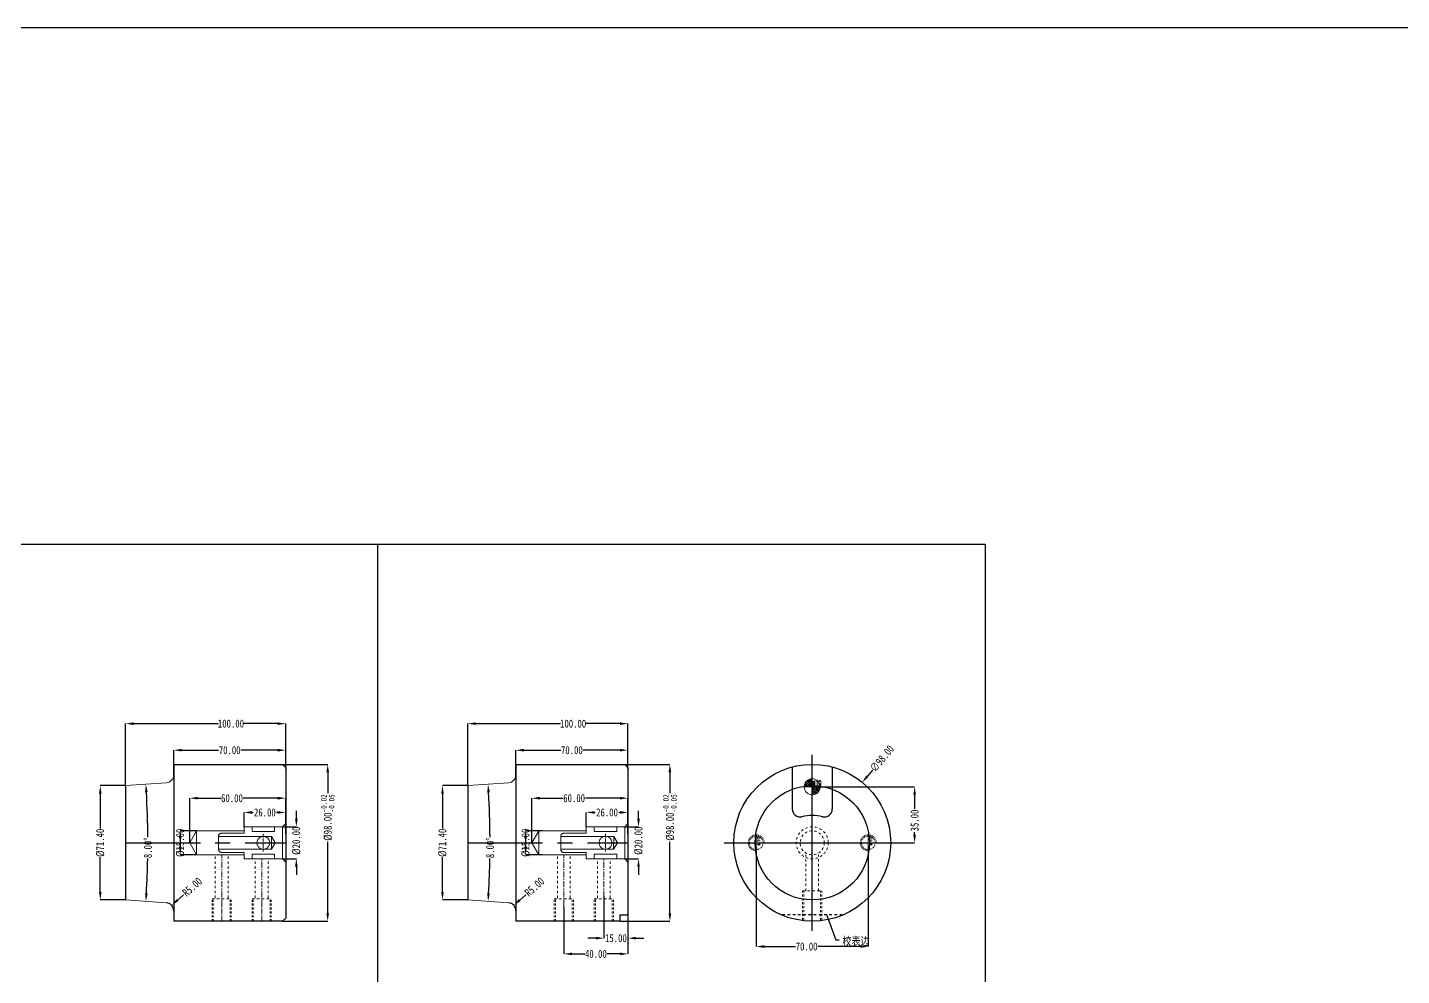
# Model space of a CAD drawing. Header units: millimetres. Extents: x 1727 to 4210, y -6182 to 759.
# Drawn here: x 2511 to 3369, y 167 to 759 of the extents above; entities that cross this region are included whole.
import ezdxf

# ---------------------------------------------------------------- set-up
doc = ezdxf.new("R2010")
doc.units = ezdxf.units.MM
doc.header["$LTSCALE"] = 16.335
doc.header["$PDMODE"] = 3
doc.header["$PDSIZE"] = 0.3125
for name, pattern in [('CENTER', [0.6, 0.375, -0.075, 0.075, -0.075]), ('HIDDEN', [0.2, 0.1, -0.1]), ('HIDDENX2', [0.75, 0.5, -0.25])]:
    doc.linetypes.add(name, pattern=pattern)
doc.layers.get('0').update_dxf_attribs({"linetype": 'CONTINUOUS'})
doc.layers.get('Defpoints').update_dxf_attribs({"linetype": 'CONTINUOUS'})
for name, color, linetype, lineweight in [('cool', 153, 'HIDDEN', 9), ('dim', 82, 'CONTINUOUS', 9), ('epin', 13, 'CONTINUOUS', 9), ('screw', 33, 'CONTINUOUS', 13), ('虚线', 6, 'HIDDENX2', 13)]:
    doc.layers.add(name, color=color, linetype=linetype, lineweight=lineweight)
doc.layers.add('DEFAULT_2', color=8, linetype='HIDDEN')
doc.styles.get("Standard").update_dxf_attribs({"font": 'txt', "width": 0.8})
doc.styles.add('TXT', font='txt.shx', dxfattribs={"bigfont": 'gbcbig.shx'})
doc.styles.add('TXT05', font='txt.shx', dxfattribs={"width": 0.5, "bigfont": 'gbcbig.shx'})
doc.dimstyles.get("Standard").update_dxf_attribs({"dimtxt": 0.15625, "dimasz": 0.1875, "dimexe": 0.125, "dimexo": 0.0625, "dimtad": 0, "dimtih": 1, "dimtoh": 1, "dimdsep": 46, "dimtxsty": 'Standard', "dimcen": 0.09, "dimadec": 0, "dimazin": 0, "dimtp": 0.01, "dimtm": 0.01, "dimtfac": 1, "dimtofl": 0, "dimtmove": 0, "dimatfit": 3, "dimfxl": 0, "dimtolj": 1, "dimarcsym": 0})
doc.dimstyles.new('STANDARD$0', dxfattribs={"dimscale": 2, "dimtxt": 3, "dimasz": 3, "dimexe": 1.25, "dimexo": 0.625, "dimgap": 0.5, "dimtad": 0, "dimdsep": 46, "dimlunit": 6, "dimtxsty": 'Standard', "dimblk": 'CLOSEDBLANK', "dimcen": 0, "dimclrt": 2, "dimazin": 2, "dimtfac": 2, "dimtmove": 1, "dimatfit": 3, "dimfxl": 0, "dimtolj": 1, "dimtzin": 0, "dimarcsym": 0})

# ---------------------------------------------------------------- blocks, each defined once
blk = doc.blocks.new('screw_m10_g')
at = {"layer": 'screw', "color": 1, "linetype": 'CENTER', "ltscale": 0.310989}
for p, q in [((-5.5, 0), (5.5, 0)), ((0, -5.5), (0, 5.5))]:
    blk.add_line(p, q, dxfattribs=at)
at = {"layer": 'screw', "linetype": 'HIDDEN', "ltscale": 0.310989}
blk.add_circle((0, 0), 4.25, dxfattribs=at)
at = {"layer": 'screw', "color": 92, "linetype": 'HIDDEN', "ltscale": 0.310989}
blk.add_arc((0, 0), 5, 270, 180, dxfattribs=at)
at = {"layer": 'screw', "color": 6, "style": 'TXT'}
blk.add_text('M10', height=2, dxfattribs=at).set_placement((-1.7, -2.5))
blk = doc.blocks.new('*D252')
at = {"color": 4, "linetype": 'Continuous', "lineweight": -2}
for p, q in [((2966.24, 246.72), (2966.24, 184.91)), ((3036.24, 246.47), (3036.24, 184.91)), ((2971.24, 184.91), (2990.71, 184.91)), ((3031.24, 184.91), (3004.71, 184.91))]:
    blk.add_line(p, q, dxfattribs=at)
at = {"color": 4}
for points in [[(2971.24, 185.74), (2971.24, 184.08), (2966.24, 184.91)], [(3031.24, 185.74), (3031.24, 184.08), (3036.24, 184.91)]]:
    blk.add_solid(points, dxfattribs=at)
at = {"layer": 'Defpoints', "color": 0}
for p in [(2966.24, 246.72), (3036.24, 246.47), (3036.24, 184.91)]:
    blk.add_point(p, dxfattribs=at)
at = {"color": 6, "insert": (2997.71, 184.91), "char_height": 5, "attachment_point": 5}
blk.add_mtext('\\A1;70.00', dxfattribs=at)
blk = doc.blocks.new('*D256')
at = {"color": 4, "linetype": 'Continuous', "lineweight": -2}
for p, q in [((2602.31, 289.49), (2602.31, 307.59)), ((2607.31, 307.59), (2630.31, 307.59)), ((2667.31, 307.59), (2644.31, 307.59)), ((2672.31, 296.22), (2672.31, 307.59))]:
    blk.add_line(p, q, dxfattribs=at)
at = {"color": 4}
for points in [[(2607.31, 308.42), (2607.31, 306.75), (2602.31, 307.59)], [(2667.31, 308.42), (2667.31, 306.75), (2672.31, 307.59)]]:
    blk.add_solid(points, dxfattribs=at)
at = {"layer": 'Defpoints', "color": 0}
for p in [(2602.31, 307.59), (2672.31, 296.22), (2602.31, 289.49)]:
    blk.add_point(p, dxfattribs=at)
at = {"color": 6, "insert": (2637.31, 307.59), "char_height": 5, "attachment_point": 5}
blk.add_mtext('\\A1;70.00', dxfattribs=at)
blk = doc.blocks.new('*D257')
at = {"color": 4, "linetype": 'Continuous', "lineweight": -2}
for p, q in [((2572.31, 285.42), (2572.31, 324.17)), ((2577.31, 324.17), (2630.1, 324.17)), ((2667.31, 324.17), (2646.1, 324.17)), ((2672.31, 296.22), (2672.31, 324.17))]:
    blk.add_line(p, q, dxfattribs=at)
at = {"color": 4}
for points in [[(2577.31, 325), (2577.31, 323.33), (2572.31, 324.17)], [(2667.31, 325), (2667.31, 323.33), (2672.31, 324.17)]]:
    blk.add_solid(points, dxfattribs=at)
at = {"layer": 'Defpoints', "color": 0}
for p in [(2572.31, 324.17), (2672.31, 296.22), (2572.31, 285.42)]:
    blk.add_point(p, dxfattribs=at)
at = {"color": 6, "insert": (2638.1, 324.17), "char_height": 5, "attachment_point": 5}
blk.add_mtext('\\A1;100.00', dxfattribs=at)
blk = doc.blocks.new('*D258')
at = {"color": 4, "linetype": 'Continuous', "lineweight": -2}
for p, q in [((2670.31, 298.72), (2698.53, 298.72)), ((2698.53, 293.72), (2698.53, 280.66)), ((2698.53, 205.72), (2698.53, 250.4)), ((2670.31, 200.72), (2698.53, 200.72))]:
    blk.add_line(p, q, dxfattribs=at)
at = {"color": 4}
for points in [[(2697.7, 293.72), (2699.37, 293.72), (2698.53, 298.72)], [(2697.7, 205.72), (2699.37, 205.72), (2698.53, 200.72)]]:
    blk.add_solid(points, dxfattribs=at)
at = {"layer": 'Defpoints', "color": 0}
for p in [(2670.31, 298.72), (2670.31, 200.72), (2698.53, 200.72)]:
    blk.add_point(p, dxfattribs=at)
at = {"color": 6, "insert": (2698.53, 265.53), "char_height": 5, "attachment_point": 5, "rotation": 90}
blk.add_mtext('\\A1;%%C98.00{\\H0.7x;\\S-0.02^ -0.05;}', dxfattribs=at)
blk = doc.blocks.new('*D259')
at = {"color": 4, "lineweight": -2}
for p, q in [((2646.31, 259.72), (2646.31, 268.68)), ((2651.31, 268.68), (2651.94, 268.68)), ((2667.31, 268.68), (2666.61, 268.68)), ((2672.31, 261.72), (2672.31, 268.68))]:
    blk.add_line(p, q, dxfattribs=at)
at = {"color": 4}
for points in [[(2651.31, 269.52), (2651.31, 267.85), (2646.31, 268.68)], [(2667.31, 269.52), (2667.31, 267.85), (2672.31, 268.68)]]:
    blk.add_solid(points, dxfattribs=at)
at = {"layer": 'Defpoints', "color": 0}
for p in [(2646.31, 268.68), (2646.31, 259.72), (2672.31, 261.72)]:
    blk.add_point(p, dxfattribs=at)
at = {"color": 6, "insert": (2659.27, 268.68), "char_height": 5, "attachment_point": 5}
blk.add_mtext('\\A1;26.00', dxfattribs=at)
blk = doc.blocks.new('*D260')
at = {"color": 4, "lineweight": -2}
for p, q in [((2616.64, 257.22), (2606.4, 257.22)), ((2606.4, 252.22), (2606.4, 247.22)), ((2616.64, 242.22), (2606.4, 242.22))]:
    blk.add_line(p, q, dxfattribs=at)
at = {"color": 4}
for points in [[(2605.57, 252.22), (2607.24, 252.22), (2606.4, 257.22)], [(2605.57, 247.22), (2607.24, 247.22), (2606.4, 242.22)]]:
    blk.add_solid(points, dxfattribs=at)
at = {"layer": 'Defpoints', "color": 0}
for p in [(2616.64, 257.22), (2606.4, 242.22), (2616.64, 242.22)]:
    blk.add_point(p, dxfattribs=at)
at = {"color": 6, "insert": (2606.4, 249.72), "char_height": 5, "attachment_point": 5, "rotation": 90}
blk.add_mtext('\\A1;%%c15.00', dxfattribs=at)
blk = doc.blocks.new('*D261')
at = {"color": 4, "lineweight": -2}
for p, q in [((2612.31, 249.72), (2612.31, 277.6)), ((2617.31, 277.6), (2631.73, 277.6)), ((2667.31, 277.6), (2645.73, 277.6)), ((2672.31, 255.39), (2672.31, 277.6))]:
    blk.add_line(p, q, dxfattribs=at)
at = {"color": 4}
for points in [[(2617.31, 278.43), (2617.31, 276.76), (2612.31, 277.6)], [(2667.31, 278.43), (2667.31, 276.76), (2672.31, 277.6)]]:
    blk.add_solid(points, dxfattribs=at)
at = {"layer": 'Defpoints', "color": 0}
for p in [(2612.31, 277.6), (2612.31, 249.72), (2672.31, 255.39)]:
    blk.add_point(p, dxfattribs=at)
at = {"color": 6, "insert": (2638.73, 277.6), "char_height": 5, "attachment_point": 5}
blk.add_mtext('\\A1;60.00', dxfattribs=at)
blk = doc.blocks.new('*D303')
at = {"color": 4, "lineweight": -2}
for p, q in [((2678.94, 264.72), (2678.94, 269.72)), ((2670.31, 259.72), (2678.94, 259.72)), ((2670.31, 239.72), (2678.94, 239.72)), ((2678.94, 234.72), (2678.94, 229.72))]:
    blk.add_line(p, q, dxfattribs=at)
at = {"color": 4}
for points in [[(2678.1, 264.72), (2679.77, 264.72), (2678.94, 259.72)], [(2678.1, 234.72), (2679.77, 234.72), (2678.94, 239.72)]]:
    blk.add_solid(points, dxfattribs=at)
at = {"layer": 'Defpoints', "color": 0}
for p in [(2670.31, 259.72), (2670.31, 239.72), (2678.94, 239.72)]:
    blk.add_point(p, dxfattribs=at)
at = {"color": 6, "insert": (2678.94, 251.01), "char_height": 5, "attachment_point": 5, "rotation": 90}
blk.add_mtext('\\A1;%%c20.00', dxfattribs=at)
blk = doc.blocks.new('*D304')
at = {"color": 4, "linetype": 'Continuous', "lineweight": -2}
for p, q in [((3005.64, 284.72), (3065.18, 284.72)), ((3065.18, 279.72), (3065.18, 270.98)), ((3021.39, 249.72), (3065.18, 249.72)), ((3065.18, 254.72), (3065.18, 256.32))]:
    blk.add_line(p, q, dxfattribs=at)
at = {"color": 4}
for points in [[(3064.35, 279.72), (3066.01, 279.72), (3065.18, 284.72)], [(3064.35, 254.72), (3066.01, 254.72), (3065.18, 249.72)]]:
    blk.add_solid(points, dxfattribs=at)
at = {"layer": 'Defpoints', "color": 0}
for p in [(3005.64, 284.72), (3021.39, 249.72), (3065.18, 249.72)]:
    blk.add_point(p, dxfattribs=at)
at = {"color": 6, "insert": (3065.18, 263.65), "char_height": 5, "attachment_point": 5, "rotation": 90}
blk.add_mtext('\\A1;35.00', dxfattribs=at)
blk = doc.blocks.new('*D274')
at = {"color": 4, "linetype": 'Continuous', "lineweight": -2}
for p, q in [((2572.31, 285.42), (2556.47, 285.42)), ((2556.47, 280.42), (2556.47, 258.72)), ((2556.47, 219.02), (2556.47, 240.72)), ((2572.31, 214.02), (2556.47, 214.02))]:
    blk.add_line(p, q, dxfattribs=at)
at = {"color": 4}
for points in [[(2555.64, 280.42), (2557.3, 280.42), (2556.47, 285.42)], [(2555.64, 219.02), (2557.3, 219.02), (2556.47, 214.02)]]:
    blk.add_solid(points, dxfattribs=at)
at = {"layer": 'Defpoints', "color": 0}
for p in [(2572.31, 285.42), (2556.47, 214.02), (2572.31, 214.02)]:
    blk.add_point(p, dxfattribs=at)
at = {"color": 6, "insert": (2556.47, 249.72), "char_height": 5, "attachment_point": 5, "rotation": 90}
blk.add_mtext('\\A1;%%c71.40', dxfattribs=at)
blk = doc.blocks.new('epin_ejp_10')
at = {"layer": 'epin'}
h = blk.add_hatch(dxfattribs=at)
h.set_pattern_fill('_ANSI31', color=123, scale=0.25, angle=90, style=0)
h.set_pattern_definition([(135, (-3501.19435, 375.4519), (-0.561266, -0.561266), [])])
h.paths.add_polyline_path([(0, 5, 0.414214), (-5, 0), (0, 0)])
h.paths.add_polyline_path([(5, 0), (0, 0), (0, -5, 0.414214)])
at = {"layer": 'epin', "color": 1, "linetype": 'CENTER', "ltscale": 0.310989}
for p, q in [((-5.5, 0), (5.5, 0)), ((0, -5.5), (0, 5.5))]:
    blk.add_line(p, q, dxfattribs=at)
at = {"layer": 'epin'}
blk.add_circle((0, 0), 5, dxfattribs=at)
at = {"layer": 'epin', "color": 6, "style": 'TXT05', "width": 0.5}
blk.add_text('%%c10', height=3.5, dxfattribs=at).set_placement((0.2, 0.5))
blk = doc.blocks.new('*D310')
at = {"color": 4, "lineweight": -2}
for start, end in [(0.38605, 3.45373), (356.54627, 358.92928)]:
    blk.add_arc((2061.78, 249.72), 524.42, start, end, dxfattribs=at)
at = {"color": 4}
for points in [[(2584.43, 281.26), (2586.09, 281.37), (2584.93, 286.3)], [(2586.09, 218.07), (2584.43, 218.18), (2584.93, 213.14)]]:
    blk.add_solid(points, dxfattribs=at)
at = {"layer": 'Defpoints', "color": 0}
for p in [(2572.31, 285.42), (2597.66, 287.19), (2586.07, 261.92), (2572.31, 214.02), (2597.66, 212.25)]:
    blk.add_point(p, dxfattribs=at)
at = {"color": 6, "insert": (2586.2, 246.59), "char_height": 5, "attachment_point": 5, "rotation": 89.65766}
blk.add_mtext('\\A1;8.00°', dxfattribs=at)
blk = doc.blocks.new('*D281')
at = {"color": 4, "lineweight": -2}
blk.add_line((2608.46, 217.29), (2604.74, 213.95), dxfattribs=at)
at = {"color": 4}
blk.add_solid([(2604.18, 214.57), (2605.3, 213.33), (2601.02, 210.6)], dxfattribs=at)
at = {"layer": 'Defpoints', "color": 0}
for p in [(2597.31, 207.26), (2601.02, 210.6)]:
    blk.add_point(p, dxfattribs=at)
at = {"color": 6, "insert": (2613.91, 222.2), "char_height": 5, "attachment_point": 5, "rotation": 41.98645}
blk.add_mtext('\\A1;R5.00', dxfattribs=at)
blk = doc.blocks.new('*D233')
at = {"color": 4, "linetype": 'Continuous', "lineweight": -2}
for p, q in [((2816.07, 289.49), (2816.07, 307.59)), ((2821.07, 307.59), (2844.07, 307.59)), ((2881.07, 307.59), (2858.07, 307.59)), ((2886.07, 296.22), (2886.07, 307.59))]:
    blk.add_line(p, q, dxfattribs=at)
at = {"color": 4}
for points in [[(2821.07, 308.42), (2821.07, 306.75), (2816.07, 307.59)], [(2881.07, 308.42), (2881.07, 306.75), (2886.07, 307.59)]]:
    blk.add_solid(points, dxfattribs=at)
at = {"layer": 'Defpoints', "color": 0}
for p in [(2816.07, 307.59), (2886.07, 296.22), (2816.07, 289.49)]:
    blk.add_point(p, dxfattribs=at)
at = {"color": 6, "insert": (2851.07, 307.59), "char_height": 5, "attachment_point": 5}
blk.add_mtext('\\A1;70.00', dxfattribs=at)
blk = doc.blocks.new('*D234')
at = {"color": 4, "linetype": 'Continuous', "lineweight": -2}
for p, q in [((2786.07, 285.42), (2786.07, 324.17)), ((2791.07, 324.17), (2843.87, 324.17)), ((2881.07, 324.17), (2859.87, 324.17)), ((2886.07, 296.22), (2886.07, 324.17))]:
    blk.add_line(p, q, dxfattribs=at)
at = {"color": 4}
for points in [[(2791.07, 325), (2791.07, 323.33), (2786.07, 324.17)], [(2881.07, 325), (2881.07, 323.33), (2886.07, 324.17)]]:
    blk.add_solid(points, dxfattribs=at)
at = {"layer": 'Defpoints', "color": 0}
for p in [(2786.07, 324.17), (2886.07, 296.22), (2786.07, 285.42)]:
    blk.add_point(p, dxfattribs=at)
at = {"color": 6, "insert": (2851.87, 324.17), "char_height": 5, "attachment_point": 5}
blk.add_mtext('\\A1;100.00', dxfattribs=at)
blk = doc.blocks.new('*D235')
at = {"color": 4, "linetype": 'Continuous', "lineweight": -2}
for p, q in [((2884.07, 298.72), (2912.3, 298.72)), ((2912.3, 293.72), (2912.3, 280.66)), ((2912.3, 205.72), (2912.3, 250.4)), ((2881.07, 200.72), (2912.3, 200.72))]:
    blk.add_line(p, q, dxfattribs=at)
at = {"color": 4}
for points in [[(2911.47, 293.72), (2913.13, 293.72), (2912.3, 298.72)], [(2911.47, 205.72), (2913.13, 205.72), (2912.3, 200.72)]]:
    blk.add_solid(points, dxfattribs=at)
at = {"layer": 'Defpoints', "color": 0}
for p in [(2884.07, 298.72), (2881.07, 200.72), (2912.3, 200.72)]:
    blk.add_point(p, dxfattribs=at)
at = {"color": 6, "insert": (2912.3, 265.53), "char_height": 5, "attachment_point": 5, "rotation": 90}
blk.add_mtext('\\A1;%%C98.00{\\H0.7x;\\S-0.02^ -0.05;}', dxfattribs=at)
blk = doc.blocks.new('*D236')
at = {"color": 4, "lineweight": -2}
for p, q in [((2860.07, 259.72), (2860.07, 268.68)), ((2865.07, 268.68), (2865.71, 268.68)), ((2881.07, 268.68), (2880.38, 268.68)), ((2886.07, 261.72), (2886.07, 268.68))]:
    blk.add_line(p, q, dxfattribs=at)
at = {"color": 4}
for points in [[(2865.07, 269.52), (2865.07, 267.85), (2860.07, 268.68)], [(2881.07, 269.52), (2881.07, 267.85), (2886.07, 268.68)]]:
    blk.add_solid(points, dxfattribs=at)
at = {"layer": 'Defpoints', "color": 0}
for p in [(2860.07, 268.68), (2860.07, 259.72), (2886.07, 261.72)]:
    blk.add_point(p, dxfattribs=at)
at = {"color": 6, "insert": (2873.04, 268.68), "char_height": 5, "attachment_point": 5}
blk.add_mtext('\\A1;26.00', dxfattribs=at)
blk = doc.blocks.new('*D237')
at = {"color": 4, "lineweight": -2}
for p, q in [((2832.41, 257.22), (2822.17, 257.22)), ((2822.17, 252.22), (2822.17, 247.22)), ((2832.41, 242.22), (2822.17, 242.22))]:
    blk.add_line(p, q, dxfattribs=at)
at = {"color": 4}
for points in [[(2821.34, 252.22), (2823, 252.22), (2822.17, 257.22)], [(2821.34, 247.22), (2823, 247.22), (2822.17, 242.22)]]:
    blk.add_solid(points, dxfattribs=at)
at = {"layer": 'Defpoints', "color": 0}
for p in [(2832.41, 257.22), (2822.17, 242.22), (2832.41, 242.22)]:
    blk.add_point(p, dxfattribs=at)
at = {"color": 6, "insert": (2822.17, 249.72), "char_height": 5, "attachment_point": 5, "rotation": 90}
blk.add_mtext('\\A1;%%c15.00', dxfattribs=at)
blk = doc.blocks.new('*D238')
at = {"color": 4, "lineweight": -2}
for p, q in [((2826.07, 249.72), (2826.07, 277.6)), ((2831.07, 277.6), (2845.49, 277.6)), ((2881.07, 277.6), (2859.49, 277.6)), ((2886.07, 255.39), (2886.07, 277.6))]:
    blk.add_line(p, q, dxfattribs=at)
at = {"color": 4}
for points in [[(2831.07, 278.43), (2831.07, 276.76), (2826.07, 277.6)], [(2881.07, 278.43), (2881.07, 276.76), (2886.07, 277.6)]]:
    blk.add_solid(points, dxfattribs=at)
at = {"layer": 'Defpoints', "color": 0}
for p in [(2826.07, 277.6), (2826.07, 249.72), (2886.07, 255.39)]:
    blk.add_point(p, dxfattribs=at)
at = {"color": 6, "insert": (2852.49, 277.6), "char_height": 5, "attachment_point": 5}
blk.add_mtext('\\A1;60.00', dxfattribs=at)
blk = doc.blocks.new('*D282')
at = {"color": 4, "lineweight": -2}
for p, q in [((2892.7, 264.72), (2892.7, 269.72)), ((2884.07, 259.72), (2892.7, 259.72)), ((2884.07, 239.72), (2892.7, 239.72)), ((2892.7, 234.72), (2892.7, 229.72))]:
    blk.add_line(p, q, dxfattribs=at)
at = {"color": 4}
for points in [[(2891.87, 264.72), (2893.54, 264.72), (2892.7, 259.72)], [(2891.87, 234.72), (2893.54, 234.72), (2892.7, 239.72)]]:
    blk.add_solid(points, dxfattribs=at)
at = {"layer": 'Defpoints', "color": 0}
for p in [(2884.07, 259.72), (2884.07, 239.72), (2892.7, 239.72)]:
    blk.add_point(p, dxfattribs=at)
at = {"color": 6, "insert": (2892.7, 251.01), "char_height": 5, "attachment_point": 5, "rotation": 90}
blk.add_mtext('\\A1;%%c20.00', dxfattribs=at)
blk = doc.blocks.new('*D283')
at = {"color": 4, "linetype": 'Continuous', "lineweight": -2}
for p, q in [((2846.07, 209.72), (2846.07, 180.31)), ((2886.07, 210.76), (2886.07, 180.31)), ((2851.07, 180.31), (2859.07, 180.31)), ((2881.07, 180.31), (2873.07, 180.31))]:
    blk.add_line(p, q, dxfattribs=at)
at = {"color": 4}
for points in [[(2851.07, 181.14), (2851.07, 179.48), (2846.07, 180.31)], [(2881.07, 181.14), (2881.07, 179.48), (2886.07, 180.31)]]:
    blk.add_solid(points, dxfattribs=at)
at = {"layer": 'Defpoints', "color": 0}
for p in [(2846.07, 209.72), (2886.07, 210.76), (2886.07, 180.31)]:
    blk.add_point(p, dxfattribs=at)
at = {"color": 6, "insert": (2866.07, 180.31), "char_height": 5, "attachment_point": 5}
blk.add_mtext('\\A1;40.00', dxfattribs=at)
blk = doc.blocks.new('*D284')
at = {"color": 4, "linetype": 'Continuous', "lineweight": -2}
for p, q in [((2871.07, 216.49), (2871.07, 190.13)), ((2886.07, 215.78), (2886.07, 190.13)), ((2866.07, 190.13), (2861.07, 190.13)), ((2891.07, 190.13), (2896.07, 190.13))]:
    blk.add_line(p, q, dxfattribs=at)
at = {"color": 4}
for points in [[(2866.07, 190.96), (2866.07, 189.3), (2871.07, 190.13)], [(2891.07, 190.96), (2891.07, 189.3), (2886.07, 190.13)]]:
    blk.add_solid(points, dxfattribs=at)
at = {"layer": 'Defpoints', "color": 0}
for p in [(2871.07, 216.49), (2886.07, 215.78), (2871.07, 190.13)]:
    blk.add_point(p, dxfattribs=at)
at = {"color": 6, "insert": (2878.57, 190.13), "char_height": 5, "attachment_point": 5}
blk.add_mtext('\\A1;15.00', dxfattribs=at)
blk = doc.blocks.new('*D239')
at = {"color": 4, "linetype": 'Continuous', "lineweight": -2}
for p, q in [((2786.07, 285.42), (2770.24, 285.42)), ((2770.24, 280.42), (2770.24, 258.72)), ((2770.24, 219.02), (2770.24, 240.72)), ((2786.07, 214.02), (2770.24, 214.02))]:
    blk.add_line(p, q, dxfattribs=at)
at = {"color": 4}
for points in [[(2769.41, 280.42), (2771.07, 280.42), (2770.24, 285.42)], [(2769.41, 219.02), (2771.07, 219.02), (2770.24, 214.02)]]:
    blk.add_solid(points, dxfattribs=at)
at = {"layer": 'Defpoints', "color": 0}
for p in [(2786.07, 285.42), (2770.24, 214.02), (2786.07, 214.02)]:
    blk.add_point(p, dxfattribs=at)
at = {"color": 6, "insert": (2770.24, 249.72), "char_height": 5, "attachment_point": 5, "rotation": 90}
blk.add_mtext('\\A1;%%c71.40', dxfattribs=at)
blk = doc.blocks.new('*D285')
at = {"color": 4, "lineweight": -2}
for start, end in [(0.38605, 3.45373), (356.54627, 358.92928)]:
    blk.add_arc((2275.55, 249.72), 524.42, start, end, dxfattribs=at)
at = {"color": 4}
for points in [[(2798.19, 281.26), (2799.86, 281.37), (2798.7, 286.3)], [(2799.86, 218.07), (2798.19, 218.18), (2798.7, 213.14)]]:
    blk.add_solid(points, dxfattribs=at)
at = {"layer": 'Defpoints', "color": 0}
for p in [(2786.07, 285.42), (2811.42, 287.19), (2799.83, 261.92), (2786.07, 214.02), (2811.42, 212.25)]:
    blk.add_point(p, dxfattribs=at)
at = {"color": 6, "insert": (2799.97, 246.59), "char_height": 5, "attachment_point": 5, "rotation": 89.65766}
blk.add_mtext('\\A1;8.00°', dxfattribs=at)
blk = doc.blocks.new('*D286')
at = {"color": 4, "lineweight": -2}
blk.add_line((2822.22, 217.29), (2818.51, 213.95), dxfattribs=at)
at = {"color": 4}
blk.add_solid([(2817.95, 214.57), (2819.07, 213.33), (2814.79, 210.6)], dxfattribs=at)
at = {"layer": 'Defpoints', "color": 0}
for p in [(2811.07, 207.26), (2814.79, 210.6)]:
    blk.add_point(p, dxfattribs=at)
at = {"color": 6, "insert": (2827.68, 222.2), "char_height": 5, "attachment_point": 5, "rotation": 41.98645}
blk.add_mtext('\\A1;R5.00', dxfattribs=at)
blk = doc.blocks.new('*D292')
at = {"color": 4, "linetype": 'Continuous', "lineweight": -2}
blk.add_line((3038.84, 295.19), (3035.66, 291.33), dxfattribs=at)
at = {"color": 4}
blk.add_solid([(3035.01, 291.86), (3036.3, 290.8), (3032.47, 287.48)], dxfattribs=at)
at = {"layer": 'Defpoints', "color": 0}
for p in [(3032.47, 287.48), (2970.02, 211.96)]:
    blk.add_point(p, dxfattribs=at)
at = {"color": 6, "insert": (3044.79, 302.38), "char_height": 5, "attachment_point": 5, "rotation": 50.41154}
blk.add_mtext('\\A1;∅98.00', dxfattribs=at)

msp = doc.modelspace()

# ---------------------------------------------------------------- linework, layer by layer
at = {"ltscale": 0.5}
msp.add_line((2729.665, 436.4), (2729.665, -249.313), dxfattribs=at)
at = {"color": 1, "linetype": 'CENTER', "ltscale": 50.8}
for p, q in [((3001.244, 194.719), (3001.244, 304.719)), ((2946.244, 249.719), (3056.244, 249.719))]:
    msp.add_line(p, q, dxfattribs=at)
for p, q in [((2602.308, 298.72), (2602.308, 200.719)), ((2602.308, 298.72), (2670.308, 298.719)), ((2670.308, 298.719), (2672.308, 296.719)), ((2672.308, 296.719), (2672.308, 202.719)), ((2816.075, 298.72), (2816.075, 200.719)), ((2816.075, 298.72), (2884.075, 298.719)), ((2884.075, 298.719), (2886.075, 296.719)), ((2886.075, 296.719), (2886.075, 204.986)), ((2572.308, 285.418), (2572.308, 214.02)), ((2786.075, 285.418), (2786.075, 214.02)), ((2670.308, 200.72), (2602.308, 200.719)), ((2672.308, 202.719), (2670.308, 200.719)), ((2881.075, 200.72), (2816.075, 200.719)), ((2886.075, 204.486), (2881.075, 204.486)), ((2881.075, 204.486), (2881.075, 200.719))]:
    msp.add_line(p, q)
at = {"color": 3}
for p, q in [((2988.744, 296.58), (2988.744, 270.906)), ((3013.744, 296.58), (3013.744, 270.906))]:
    msp.add_line(p, q, dxfattribs=at)
at = {"lineweight": 0}
for p, q in [((2572.308, 285.418), (2597.657, 287.191)), ((2786.075, 285.418), (2811.424, 287.191)), ((2572.308, 214.02), (2597.657, 212.247)), ((2786.075, 214.02), (2811.424, 212.247))]:
    msp.add_line(p, q, dxfattribs=at)
at = {"color": 1, "linetype": 'CENTER', "ltscale": 7.62}
for p, q in [((2572.308, 249.719), (2672.308, 249.719)), ((2786.075, 249.719), (2886.075, 249.719))]:
    msp.add_line(p, q, dxfattribs=at)
msp.add_lwpolyline([(1727.389, 759.168), (4210.482, 759.168), (4210.482, -6181.558), (1727.389, -6181.558)], close=True)
at = {"ltscale": 0.5}
msp.add_lwpolyline([(2227.542, 436.4), (3109.231, 436.4), (3109.231, -249.313), (2227.542, -249.313)], close=True, dxfattribs=at)
for radius in [49, 35.7]:
    msp.add_circle((3001.244, 249.719), radius)
at = {"lineweight": 0}
for centre in [(2597.308, 292.179), (2811.075, 292.179)]:
    msp.add_arc(centre, 5, 274, 0, dxfattribs=at)
at = {"color": 3}
for centre, radius, start, end in [((2993.744, 270.906), 5, 180, 282.373625), ((3001.244, 236.719), 30, 77.626375, 102.373625), ((3008.744, 270.906), 5, 257.626375, 0)]:
    msp.add_arc(centre, radius, start, end, dxfattribs=at)
at = {"ltscale": 0.5}
for centre in [(2597.308, 207.259), (2811.075, 207.259)]:
    msp.add_arc(centre, 5, 0, 86, dxfattribs=at)
at = {"layer": 'cool', "ltscale": 0.932966}
for p, q in [((2628.308, 215.219), (2628.308, 242.219)), ((2636.308, 215.219), (2636.308, 242.219)), ((2842.075, 215.219), (2842.075, 242.219)), ((2850.075, 215.219), (2850.075, 242.219)), ((2997.244, 219.719), (2997.244, 242.219)), ((3005.244, 219.719), (3005.244, 242.219)), ((2653.308, 215.219), (2653.308, 239.719)), ((2661.308, 215.219), (2661.308, 239.719)), ((2867.075, 215.219), (2867.075, 239.719)), ((2875.075, 215.219), (2875.075, 239.719)), ((2626.308, 214.719), (2638.308, 214.719)), ((2651.308, 214.719), (2663.308, 214.719)), ((2840.075, 214.719), (2852.075, 214.719)), ((2865.075, 214.719), (2877.075, 214.719)), ((2995.244, 219.719), (3007.244, 219.719))]:
    msp.add_line(p, q, dxfattribs=at)
at = {"layer": 'cool', "color": 1, "linetype": 'CENTER', "ltscale": 0.621977}
for p, q in [((2632.308, 209.719), (2632.308, 242.219)), ((2846.075, 209.719), (2846.075, 242.219)), ((3001.244, 209.719), (3001.244, 242.219)), ((2657.308, 209.719), (2657.308, 239.719)), ((2871.075, 209.719), (2871.075, 239.719))]:
    msp.add_line(p, q, dxfattribs=at)
at = {"layer": 'cool', "ltscale": 0.932966}
for radius in [10, 7.5]:
    msp.add_circle((3001.244, 249.719), radius, dxfattribs=at)
at = {"layer": 'DEFAULT_2', "color": 8, "linetype": 'HIDDEN'}
msp.add_line((2982.502, 204.986), (3019.986, 204.986), dxfattribs=at)
at = {"layer": 'screw', "color": 92, "linetype": 'HIDDEN', "ltscale": 0.746373}
for p, q in [((2626.308, 200.719), (2626.308, 214.719)), ((2638.308, 200.719), (2638.308, 214.719)), ((2651.308, 200.719), (2651.308, 214.719)), ((2663.308, 200.72), (2663.308, 214.719)), ((2840.075, 200.719), (2840.075, 214.719)), ((2852.075, 200.719), (2852.075, 214.719)), ((2865.075, 200.719), (2865.075, 214.719)), ((2877.075, 200.72), (2877.075, 214.719)), ((2995.244, 201.591), (2995.244, 219.719)), ((3007.244, 201.591), (3007.244, 219.719))]:
    msp.add_line(p, q, dxfattribs=at)
at = {"layer": 'screw', "linetype": 'HIDDEN', "ltscale": 0.746373}
for p, q in [((2627.058, 200.719), (2627.058, 214.719)), ((2637.558, 200.719), (2637.558, 214.719)), ((2652.058, 200.719), (2652.058, 214.719)), ((2662.558, 200.72), (2662.558, 214.719)), ((2840.825, 200.719), (2840.825, 214.719)), ((2851.325, 200.719), (2851.325, 214.719)), ((2865.825, 200.719), (2865.825, 214.719)), ((2876.325, 200.72), (2876.325, 214.719)), ((2995.994, 201.504), (2995.994, 219.719)), ((3006.494, 201.504), (3006.494, 219.719))]:
    msp.add_line(p, q, dxfattribs=at)
at = {"layer": 'screw', "color": 1, "linetype": 'CENTER', "ltscale": 0.466483}
for p, q in [((2632.308, 200.719), (2632.308, 214.719)), ((2657.308, 200.72), (2657.308, 214.719)), ((2846.075, 200.719), (2846.075, 214.719)), ((2871.075, 200.72), (2871.075, 214.719))]:
    msp.add_line(p, q, dxfattribs=at)
at = {"layer": '虚线', "ltscale": 10}
for p, q in [((2646.308, 259.719), (2646.308, 255.719)), ((2670.308, 259.719), (2646.308, 259.719)), ((2651.308, 259.719), (2651.308, 256.719)), ((2665.308, 259.719), (2665.308, 256.719)), ((2670.308, 259.719), (2672.308, 261.719)), ((2670.308, 259.719), (2670.308, 239.719)), ((2860.075, 259.719), (2860.075, 255.719)), ((2884.075, 259.719), (2860.075, 259.719)), ((2865.075, 259.719), (2865.075, 256.719)), ((2879.075, 259.719), (2879.075, 256.719)), ((2884.075, 259.719), (2886.075, 261.719)), ((2884.075, 259.719), (2884.075, 239.719)), ((2612.308, 249.719), (2616.638, 257.219)), ((2612.308, 249.719), (2616.638, 242.219)), ((2646.308, 257.219), (2616.638, 257.219)), ((2616.638, 257.219), (2616.638, 242.219)), ((2630.308, 253.719), (2663.433, 253.719)), ((2630.308, 245.719), (2630.308, 253.719)), ((2646.308, 255.719), (2632.308, 255.719)), ((2665.308, 256.719), (2651.308, 256.719)), ((2665.73, 249.737), (2663.41, 245.719)), ((2663.43, 253.719), (2663.412, 245.723)), ((2665.73, 249.737), (2663.43, 253.719)), ((2826.075, 249.719), (2830.405, 257.219)), ((2826.075, 249.719), (2830.405, 242.219)), ((2860.075, 257.219), (2830.405, 257.219)), ((2830.405, 257.219), (2830.405, 242.219)), ((2844.075, 253.719), (2877.2, 253.719)), ((2844.075, 245.719), (2844.075, 253.719)), ((2860.075, 255.719), (2846.075, 255.719)), ((2879.075, 256.719), (2865.075, 256.719)), ((2879.496, 249.737), (2877.177, 245.719)), ((2877.197, 253.719), (2877.179, 245.723)), ((2879.496, 249.737), (2877.197, 253.719)), ((2646.308, 242.219), (2616.638, 242.219)), ((2630.308, 245.719), (2663.41, 245.719)), ((2646.308, 243.719), (2632.308, 243.719)), ((2646.308, 239.719), (2646.308, 243.719)), ((2651.308, 239.719), (2651.308, 242.719)), ((2665.308, 242.719), (2651.308, 242.719)), ((2665.308, 239.719), (2665.308, 242.719)), ((2860.075, 242.219), (2830.405, 242.219)), ((2844.075, 245.719), (2877.177, 245.719)), ((2860.075, 243.719), (2846.075, 243.719)), ((2860.075, 239.719), (2860.075, 243.719)), ((2865.075, 239.719), (2865.075, 242.719)), ((2879.075, 242.719), (2865.075, 242.719)), ((2879.075, 239.719), (2879.075, 242.719)), ((2670.308, 239.719), (2646.308, 239.719)), ((2670.308, 239.719), (2672.308, 237.719)), ((2884.075, 239.719), (2860.075, 239.719)), ((2884.075, 239.719), (2886.075, 237.719))]:
    msp.add_line(p, q, dxfattribs=at)
at = {"layer": '虚线', "color": 1, "linetype": 'CENTER', "ltscale": 0.310989}
for p, q in [((2652.808, 249.719), (2663.808, 249.719)), ((2658.308, 244.219), (2658.308, 255.219)), ((2866.575, 249.719), (2877.575, 249.719)), ((2872.075, 244.219), (2872.075, 255.219))]:
    msp.add_line(p, q, dxfattribs=at)
at = {"layer": '虚线', "ltscale": 10}
for centre in [(2658.308, 249.719), (2872.075, 249.719)]:
    msp.add_circle(centre, 4, dxfattribs=at)
for centre, start, end in [((2632.308, 253.719), 90, 180), ((2846.075, 253.719), 90, 180), ((2632.308, 245.719), 180, 270), ((2846.075, 245.719), 180, 270)]:
    msp.add_arc(centre, 2, start, end, dxfattribs=at)

# ---------------------------------------------------------------- block references
at = {"layer": 'epin'}
msp.add_blockref('epin_ejp_10', (3001.244, 284.719), dxfattribs=at)
at = {"layer": 'screw', "color": 4, "rotation": 90}
for p in [(2966.244, 249.719), (3036.244, 249.719)]:
    msp.add_blockref('screw_m10_g', p, dxfattribs=at)

# ---------------------------------------------------------------- texts
at = {"layer": 'dim', "color": 4, "insert": (3020.178, 187.98), "char_height": 5, "attachment_point": 4}
msp.add_mtext('\\A1;{\\fSimSun|b0|i0|c134|p2;校表边}', dxfattribs=at)

# ---------------------------------------------------------------- dimensions: what is measured, and where the dimension line sits
for base, p1, p2, override, picture, middle in [((2572.308, 324.166), (2672.308, 296.219), (2572.308, 285.418), {"dimscale": 1, "dimtxt": 5, "dimasz": 5, "dimexe": 0, "dimexo": 0, "dimgap": 0, "dimzin": 0, "dimlunit": 2, "dimclrd": 4, "dimclre": 4, "dimclrt": 6, "dimazin": 0, "dimtfac": 1, "dimtofl": 0, "dimtmove": 0, "dimfxl": 1.25, "dimtfillclr": 6, "dimarcsym": 1}, '*D257', (2638.099, 324.166)), ((2786.075, 324.166), (2886.075, 296.219), (2786.075, 285.418), {"dimscale": 1, "dimtxt": 5, "dimasz": 5, "dimexe": 0, "dimexo": 0, "dimgap": 0, "dimzin": 0, "dimlunit": 2, "dimclrd": 4, "dimclre": 4, "dimclrt": 6, "dimazin": 0, "dimtfac": 1, "dimtofl": 0, "dimtmove": 0, "dimfxl": 1.25, "dimtfillclr": 6, "dimarcsym": 1}, '*D234', (2851.866, 324.166)), ((2602.308, 307.587), (2672.308, 296.219), (2602.308, 289.494), {"dimscale": 1, "dimtxt": 5, "dimasz": 5, "dimexe": 0, "dimexo": 0, "dimgap": 0, "dimzin": 0, "dimlunit": 2, "dimclrd": 4, "dimclre": 4, "dimclrt": 6, "dimazin": 0, "dimtfac": 1, "dimtofl": 0, "dimtmove": 0, "dimfxl": 1.25, "dimtfillclr": 6, "dimarcsym": 1}, '*D256', (2637.308, 307.587)), ((2816.075, 307.587), (2886.075, 296.219), (2816.075, 289.494), {"dimscale": 1, "dimtxt": 5, "dimasz": 5, "dimexe": 0, "dimexo": 0, "dimgap": 0, "dimzin": 0, "dimlunit": 2, "dimclrd": 4, "dimclre": 4, "dimclrt": 6, "dimazin": 0, "dimtfac": 1, "dimtofl": 0, "dimtmove": 0, "dimfxl": 1.25, "dimtfillclr": 6, "dimarcsym": 1}, '*D233', (2851.075, 307.587)), ((2612.308, 277.598), (2672.308, 255.394), (2612.308, 249.719), {"dimscale": 1, "dimtxt": 5, "dimasz": 5, "dimexe": 0, "dimexo": 0, "dimgap": 0, "dimzin": 0, "dimlunit": 2, "dimclrd": 4, "dimclre": 4, "dimclrt": 6, "dimazin": 0, "dimtp": 0.01, "dimtm": 0.01, "dimtfac": 1, "dimtofl": 0, "dimtmove": 0, "dimfxl": 1.25}, '*D261', (2638.725, 277.598)), ((2826.075, 277.598), (2886.075, 255.394), (2826.075, 249.719), {"dimscale": 1, "dimtxt": 5, "dimasz": 5, "dimexe": 0, "dimexo": 0, "dimgap": 0, "dimzin": 0, "dimlunit": 2, "dimclrd": 4, "dimclre": 4, "dimclrt": 6, "dimazin": 0, "dimtp": 0.01, "dimtm": 0.01, "dimtfac": 1, "dimtofl": 0, "dimtmove": 0, "dimfxl": 1.25}, '*D238', (2852.492, 277.598)), ((2646.308, 268.684), (2672.308, 261.719), (2646.308, 259.719), {"dimscale": 1, "dimtxt": 5, "dimasz": 5, "dimexe": 0, "dimexo": 0, "dimgap": 0, "dimzin": 0, "dimlunit": 2, "dimclrd": 4, "dimclre": 4, "dimclrt": 6, "dimazin": 0, "dimtp": 0.01, "dimtm": 0.01, "dimtfac": 1, "dimtofl": 0, "dimtmove": 0, "dimfxl": 1.25}, '*D259', (2659.275, 268.684)), ((2860.075, 268.684), (2886.075, 261.719), (2860.075, 259.719), {"dimscale": 1, "dimtxt": 5, "dimasz": 5, "dimexe": 0, "dimexo": 0, "dimgap": 0, "dimzin": 0, "dimlunit": 2, "dimclrd": 4, "dimclre": 4, "dimclrt": 6, "dimazin": 0, "dimtp": 0.01, "dimtm": 0.01, "dimtfac": 1, "dimtofl": 0, "dimtmove": 0, "dimfxl": 1.25}, '*D236', (2873.042, 268.684)), ((2871.075, 190.131), (2886.075, 215.776), (2871.075, 216.492), {"dimscale": 1, "dimtxt": 5, "dimasz": 5, "dimexe": 0, "dimexo": 0, "dimgap": 0, "dimzin": 0, "dimlunit": 2, "dimclrd": 4, "dimclre": 4, "dimclrt": 6, "dimazin": 0, "dimtfac": 1, "dimtofl": 0, "dimtmove": 0, "dimfxl": 1.25, "dimtfillclr": 6, "dimarcsym": 1}, '*D284', (2878.575, 190.131))]:
    dim = msp.add_linear_dim(base=base, p1=p1, p2=p2, dimstyle='STANDARD$0', override=override)
    dim.commit()
    dim.dimension.update_dxf_attribs({"geometry": picture, "text_midpoint": middle, "dimtype": 160})
dim = msp.add_diameter_dim_2p(p1=(2970.018, 211.957), p2=(3032.47, 287.48), dimstyle='Standard', override={"dimtxt": 5, "dimasz": 5, "dimexe": 0, "dimexo": 0, "dimgap": 0, "dimtih": 0, "dimtoh": 0, "dimzin": 0, "dimcen": 0, "dimclrd": 4, "dimclre": 4, "dimclrt": 6, "dimadec": 2, "dimtp": 0, "dimtm": 0, "dimfxl": 1.25, "dimtfillclr": 6, "dimtzin": 0, "dimarcsym": 1})
dim.commit()
dim.dimension.update_dxf_attribs({"geometry": '*D292', "text_midpoint": (3044.791, 302.379)})
for base, p1, p2, text, override, picture, middle in [((2698.532, 200.719), (2670.308, 298.719), (2670.308, 200.719), '%%C<>{\\H0.7x;\\S-0.02^ -0.05;}', {"dimscale": 1, "dimtxt": 5, "dimasz": 5, "dimexe": 0, "dimexo": 0, "dimgap": 0, "dimzin": 0, "dimlunit": 2, "dimclrd": 4, "dimclre": 4, "dimclrt": 6, "dimazin": 0, "dimtfac": 1, "dimtofl": 0, "dimtmove": 0, "dimfxl": 1.25, "dimtfillclr": 6, "dimarcsym": 1}, '*D258', (2698.532, 265.529)), ((2912.299, 200.719), (2884.075, 298.719), (2881.075, 200.719), '%%C<>{\\H0.7x;\\S-0.02^ -0.05;}', {"dimscale": 1, "dimtxt": 5, "dimasz": 5, "dimexe": 0, "dimexo": 0, "dimgap": 0, "dimzin": 0, "dimlunit": 2, "dimclrd": 4, "dimclre": 4, "dimclrt": 6, "dimazin": 0, "dimtfac": 1, "dimtofl": 0, "dimtmove": 0, "dimfxl": 1.25, "dimtfillclr": 6, "dimarcsym": 1}, '*D235', (2912.299, 265.529)), ((2556.472, 214.02), (2572.308, 285.418), (2572.308, 214.02), '%%c<>', {"dimscale": 1, "dimtxt": 5, "dimasz": 5, "dimexe": 0, "dimexo": 0, "dimgap": 0, "dimzin": 0, "dimlunit": 2, "dimclrd": 4, "dimclre": 4, "dimclrt": 6, "dimazin": 0, "dimtfac": 1, "dimtofl": 0, "dimtmove": 0, "dimfxl": 1.25, "dimtfillclr": 6, "dimarcsym": 1}, '*D274', (2556.472, 249.719)), ((2770.238, 214.02), (2786.075, 285.418), (2786.075, 214.02), '%%c<>', {"dimscale": 1, "dimtxt": 5, "dimasz": 5, "dimexe": 0, "dimexo": 0, "dimgap": 0, "dimzin": 0, "dimlunit": 2, "dimclrd": 4, "dimclre": 4, "dimclrt": 6, "dimazin": 0, "dimtfac": 1, "dimtofl": 0, "dimtmove": 0, "dimfxl": 1.25, "dimtfillclr": 6, "dimarcsym": 1}, '*D239', (2770.238, 249.719)), ((2678.936, 239.719), (2670.308, 259.719), (2670.308, 239.719), '%%c<>', {"dimscale": 1, "dimtxt": 5, "dimasz": 5, "dimexe": 0, "dimexo": 0, "dimgap": 0, "dimzin": 0, "dimlunit": 2, "dimclrd": 4, "dimclre": 4, "dimclrt": 6, "dimazin": 0, "dimtp": 0.01, "dimtm": 0.01, "dimtfac": 1, "dimtofl": 0, "dimtmove": 0, "dimfxl": 1.25}, '*D303', (2678.936, 251.009)), ((2892.703, 239.719), (2884.075, 259.719), (2884.075, 239.719), '%%c<>', {"dimscale": 1, "dimtxt": 5, "dimasz": 5, "dimexe": 0, "dimexo": 0, "dimgap": 0, "dimzin": 0, "dimlunit": 2, "dimclrd": 4, "dimclre": 4, "dimclrt": 6, "dimazin": 0, "dimtp": 0.01, "dimtm": 0.01, "dimtfac": 1, "dimtofl": 0, "dimtmove": 0, "dimfxl": 1.25}, '*D282', (2892.703, 251.009)), ((2606.403, 242.219), (2616.638, 257.219), (2616.638, 242.219), '%%c<>', {"dimscale": 1, "dimtxt": 5, "dimasz": 5, "dimexe": 0, "dimexo": 0, "dimgap": 0, "dimzin": 0, "dimlunit": 2, "dimclrd": 4, "dimclre": 4, "dimclrt": 6, "dimazin": 0, "dimtp": 0.01, "dimtm": 0.01, "dimtfac": 1, "dimtofl": 0, "dimtmove": 0, "dimfxl": 1.25}, '*D260', (2606.403, 249.719)), ((2822.17, 242.219), (2832.405, 257.219), (2832.405, 242.219), '%%c<>', {"dimscale": 1, "dimtxt": 5, "dimasz": 5, "dimexe": 0, "dimexo": 0, "dimgap": 0, "dimzin": 0, "dimlunit": 2, "dimclrd": 4, "dimclre": 4, "dimclrt": 6, "dimazin": 0, "dimtp": 0.01, "dimtm": 0.01, "dimtfac": 1, "dimtofl": 0, "dimtmove": 0, "dimfxl": 1.25}, '*D237', (2822.17, 249.719))]:
    dim = msp.add_linear_dim(base=base, p1=p1, p2=p2, angle=90, text=text, dimstyle='STANDARD$0', override=override)
    dim.commit()
    dim.dimension.update_dxf_attribs({"geometry": picture, "text_midpoint": middle, "dimtype": 160})
for base, line1, line2, picture, middle in [((2586.068, 261.922), ((2572.308, 214.02), (2597.657, 212.247)), ((2572.308, 285.418), (2597.657, 287.191)), '*D310', (2586.2, 246.586)), ((2799.834, 261.922), ((2786.075, 214.02), (2811.424, 212.247)), ((2786.075, 285.418), (2811.424, 287.191)), '*D285', (2799.967, 246.586))]:
    dim = msp.add_angular_dim_2l(base=base, line1=line1, line2=line2, dimstyle='Standard', override={"dimtxt": 5, "dimasz": 5, "dimexe": 0, "dimexo": 0, "dimgap": 0, "dimtih": 0, "dimtoh": 0, "dimzin": 0, "dimcen": 0, "dimclrd": 4, "dimclre": 4, "dimclrt": 6, "dimadec": 2, "dimtp": 0, "dimtm": 0, "dimtzin": 0})
    dim.commit()
    dim.dimension.update_dxf_attribs({"geometry": picture, "text_midpoint": middle, "dimtype": 162})
for base, p1, p2, angle, picture, middle in [((3065.181, 249.719), (3005.644, 284.719), (3021.393, 249.719), 90, '*D304', (3065.181, 263.648)), ((3036.244, 184.909), (2966.244, 246.719), (3036.244, 246.468), 180, '*D252', (2997.706, 184.909))]:
    dim = msp.add_linear_dim(base=base, p1=p1, p2=p2, angle=angle, dimstyle='STANDARD$0', override={"dimscale": 1, "dimtxt": 5, "dimasz": 5, "dimexe": 0, "dimexo": 0, "dimgap": 0, "dimzin": 0, "dimlunit": 2, "dimclrd": 4, "dimclre": 4, "dimclrt": 6, "dimazin": 0, "dimtfac": 1, "dimtofl": 0, "dimtmove": 0, "dimfxl": 1.25, "dimtfillclr": 6, "dimarcsym": 1})
    dim.commit()
    dim.dimension.update_dxf_attribs({"geometry": picture, "text_midpoint": middle, "dimtype": 160})
for center, mpoint, picture, middle in [((2597.308, 207.259), (2601.025, 210.604), '*D281', (2613.909, 222.199)), ((2811.075, 207.259), (2814.791, 210.604), '*D286', (2827.675, 222.199))]:
    dim = msp.add_radius_dim(center=center, mpoint=mpoint, dimstyle='Standard', override={"dimtxt": 5, "dimasz": 5, "dimexe": 0, "dimexo": 0, "dimgap": 0, "dimtih": 0, "dimtoh": 0, "dimzin": 0, "dimcen": 0, "dimclrd": 4, "dimclre": 4, "dimclrt": 6, "dimadec": 2, "dimtp": 0, "dimtm": 0, "dimtzin": 0})
    dim.commit()
    dim.dimension.update_dxf_attribs({"geometry": picture, "text_midpoint": middle})
dim = msp.add_linear_dim(base=(2886.075, 180.309), p1=(2846.075, 209.719), p2=(2886.075, 210.764), dimstyle='STANDARD$0', override={"dimscale": 1, "dimtxt": 5, "dimasz": 5, "dimexe": 0, "dimexo": 0, "dimgap": 0, "dimzin": 0, "dimlunit": 2, "dimclrd": 4, "dimclre": 4, "dimclrt": 6, "dimazin": 0, "dimtfac": 1, "dimtofl": 0, "dimtmove": 0, "dimfxl": 1.25, "dimtfillclr": 6, "dimarcsym": 1})
dim.commit()
dim.dimension.update_dxf_attribs({"geometry": '*D283', "text_midpoint": (2866.075, 180.309)})

# ---------------------------------------------------------------- leaders
at = {"layer": 'dim', "annotation_type": 0, "has_hookline": 1, "hookline_direction": 0, "text_width": 16.644}
msp.add_leader([(3010.153, 204.986), (3016.031, 189.1), (3018.031, 189.1)], dimstyle='Standard', override={"dimtxt": 2.5, "dimasz": 2, "dimexe": 0, "dimexo": 0, "dimgap": 0, "dimtih": 0, "dimtoh": 0, "dimzin": 0, "dimcen": 0, "dimclrd": 6, "dimclre": 6, "dimclrt": 4, "dimadec": 2, "dimtp": 0, "dimtm": 0, "dimtzin": 0}, dxfattribs=at)

doc.saveas('drawing.dxf')
